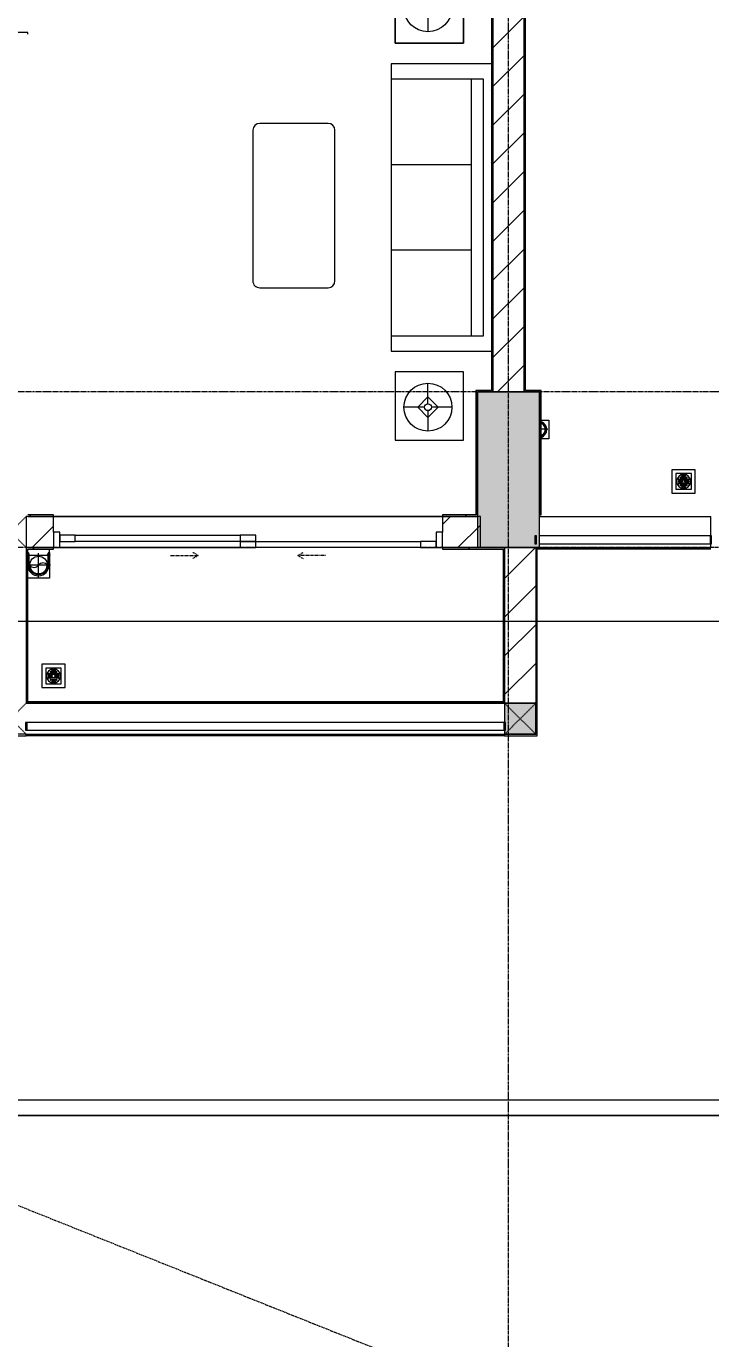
# Model space of a CAD drawing. Header units: millimetres. Extents: x 5356 to 209803, y -16346 to 109894.
# Drawn here: x 57853 to 62252, y 19453 to 27887 of the extents above; entities that cross this region are included whole.
import ezdxf

# ---------------------------------------------------------------- set-up
doc = ezdxf.new("R2010")
doc.units = ezdxf.units.MM
for name, pattern in [('Dash', [6, 3, -3]), ('Grid Line', [22.225, 12.7, -3.175, 3.175, -3.175]), ('IMPORT-CENTER _3_', [10.16, 6.35, -1.27, 1.27, -1.27])]:
    doc.linetypes.add(name, pattern=pattern)
for name, color, linetype, lineweight in [('0-1', 7, 'Continuous', 5), ('A-ANNO-DIMS', 211, 'Continuous', 9), ('A-ANNO-DIMS-220', 211, 'Continuous', 9), ('A-DOOR', 31, 'Continuous', 9), ('A-DOOR-FRAM', 31, 'Continuous', 9), ('A-DOOR-HDLN', 31, 'Dash', 9), ('A-FLOR-1', 9, 'Continuous', 9), ('A-FLOR-HRAL', 11, 'Continuous', 9), ('A-FLOR-HRAL-1', 9, 'Continuous', 9), ('A-WALL', 113, 'Continuous', 9), ('A-WALL-2', 9, 'Continuous', 9), ('A-WALL-3', 113, 'Continuous', 18), ('A-WALL-PATT-2', 9, 'Continuous', 9), ('A-WALL-PATT-3', 111, 'Continuous', 9), ('C-PRKG', 70, 'Continuous', 9), ('C-PRKG-HDLN', 70, 'Dash', 9), ('G-IMPT', 8, 'Continuous', 9), ('G-IMPT-2', 8, 'IMPORT-CENTER _3_', 9), ('I-FURN', 30, 'Continuous', 9), ('I-FURN-1', 9, 'Continuous', 9), ('I-WALL-1', 253, 'Continuous', 18), ('I-WALL-2', 9, 'Continuous', 9), ('M-EQPM', 50, 'Continuous', 9), ('S-BEAM-1', 9, 'Continuous', 9), ('S-COLS', 52, 'Continuous', 9), ('S-COLS-1', 254, 'Continuous', 5), ('S-COLS-2', 253, 'Continuous', 18), ('S-COLS-4', 52, 'Continuous', 18), ('S-COLS-5', 52, 'Dash', 9), ('S-COLS-HDLN', 52, 'Dash', 9), ('S-GRID-1', 1, 'Grid Line', 9)]:
    doc.layers.add(name, color=color, linetype=linetype, lineweight=lineweight)
doc.styles.add('Arial_2', font='arial_0.ttf', dxfattribs={"width": 0.9, "height": 660})
doc.dimstyles.new('1_Dim_chi_tiet_khu_đất_2', dxfattribs={"dimscale": 304.8, "dimtxt": 673.371204, "dimasz": 0.866142, "dimexe": 0.721785, "dimexo": 0.0625, "dimgap": 0.072178, "dimtad": 1, "dimdec": 0, "dimrnd": 5, "dimzin": 0, "dimdsep": 46, "dimtxsty": 'Arial_2', "dimblk1": 'OBLIQUE', "dimblk2": 'OBLIQUE', "dimsah": 1, "dimcen": 0.09, "dimdle": 0.721785, "dimazin": 0, "dimtfac": 1, "dimtdec": 4, "dimtix": 1, "dimtmove": 0, "dimatfit": 3, "dimfxl": 2.165354, "dimfxlon": 1, "dimtvp": 1, "dimtolj": 1, "dimtzin": 0, "dimarcsym": 2})
pattern_1 = [(45, (0, 0), (-116.6726, 116.6726), [])]
pattern_2 = [(45, (0, 0), (-124.4508, 124.4508), [])]

# ---------------------------------------------------------------- blocks, each defined once
blk = doc.blocks.new('NCV_TKTC_KET CAU_rvt-1-TKCS_MB ĐỊNH VỊ MỐC TỌA ĐỘ CÔNG TRÌNH')
at = {"layer": 'S-COLS-1'}
h = blk.add_hatch(color=256, dxfattribs=at)
h.paths.add_polyline_path([(61122.6, 24536.9), (61152.6, 24536.9), (61152.6, 25536.9), (60752.6, 25536.9), (60752.6, 24536.9), (61036.4, 24536.9)])
h.paths.add_polyline_path([(61122.6, 24561.9), (61122.6, 24611.9), (61132.6, 24611.9), (61132.6, 24561.9)])
at = {"layer": 'S-BEAM-1'}
blk.add_line((60927.6, 23535.3), (57852.6, 23535.3), dxfattribs=at)
at = {"layer": 'S-COLS-2'}
for p, q in [((61152.6, 25536.9), (60752.6, 25536.9)), ((60752.6, 25536.9), (60752.6, 24536.9)), ((61152.6, 24536.9), (61152.6, 25536.9)), ((60752.6, 24536.9), (61152.6, 24536.9))]:
    blk.add_line(p, q, dxfattribs=at)
blk = doc.blocks.new('LOBBY_SOFA_1 - LOBBY_SOFA_1-V15-TKCS_MB ĐỊNH VỊ MỐC TỌA ĐỘ CÔNG TRÌNH')
at = {"layer": 'I-FURN'}
for p, q in [((-2556, -14.9), (-2556, -660)), ((-2457, -66), (-2457, -660)), ((-807, -66), (-2457, -66)), ((-807, -660), (-807, -66)), ((-708, -660), (-708, -14.9)), ((-807, -143), (-2457, -143)), ((-1907, -143), (-1907, -660)), ((-1357, -143), (-1357, -660)), ((-3128.2, -193.5), (-2688.2, -193.5)), ((-3128.2, -633.5), (-3128.2, -193.5)), ((-2688.2, -193.5), (-2688.2, -633.5)), ((-575.9, -193.5), (-575.9, -633.5)), ((-135.9, -193.5), (-575.9, -193.5)), ((-135.9, -633.5), (-135.9, -193.5)), ((-2915.4, -269), (-2915.4, -401)), ((-348.6, -269), (-348.6, -401)), ((-2915.4, -357), (-2981.4, -423)), ((-2849.4, -423), (-2915.4, -357)), ((-414.6, -423), (-348.6, -357)), ((-348.6, -357), (-282.6, -423)), ((-2937.4, -423), (-3069.4, -423)), ((-2981.4, -423), (-2915.4, -489)), ((-2915.4, -489), (-2849.4, -423)), ((-2915.4, -445), (-2915.4, -577)), ((-2893.4, -423), (-2761.4, -423)), ((-370.6, -423), (-502.6, -423)), ((-348.6, -489), (-414.6, -423)), ((-282.6, -423), (-348.6, -489)), ((-348.6, -445), (-348.6, -577)), ((-326.6, -423), (-194.6, -423)), ((-2688.2, -633.5), (-3128.2, -633.5)), ((-2556, -660), (-708, -660)), ((-575.9, -633.5), (-135.9, -633.5)), ((-2172.3, -1064.5), (-2172.3, -1504.5)), ((-1160.3, -1020.5), (-2128.3, -1020.5)), ((-1116.3, -1504.5), (-1116.3, -1064.5)), ((-2128.3, -1548.5), (-1160.3, -1548.5))]:
    blk.add_line(p, q, dxfattribs=at)
for centre, radius in [((-2915.4, -423), 154), ((-348.6, -423), 154), ((-2915.4, -423), 22), ((-348.6, -423), 22)]:
    blk.add_circle(centre, radius, dxfattribs=at)
for centre, start, end in [((-2128.3, -1064.5), 90, 180), ((-1160.3, -1064.5), 0, 90), ((-2128.3, -1504.5), 180, 270), ((-1160.3, -1504.5), 270, 0)]:
    blk.add_arc(centre, 44, start, end, dxfattribs=at)
at = {"layer": 'I-FURN-1'}
for p, q in [((-2556, -14.9), (-2556, -660)), ((-708, -660), (-708, -14.9)), ((-2688.2, -193.5), (-3128.2, -193.5)), ((-3128.2, -193.5), (-3128.2, -633.5)), ((-2688.2, -633.5), (-2688.2, -193.5)), ((-135.9, -193.5), (-575.9, -193.5)), ((-575.9, -193.5), (-575.9, -633.5)), ((-135.9, -633.5), (-135.9, -193.5)), ((-3128.2, -633.5), (-2688.2, -633.5)), ((-2556, -660), (-708, -660)), ((-575.9, -633.5), (-135.9, -633.5)), ((-2172.3, -1064.5), (-2172.3, -1504.5)), ((-1160.3, -1020.5), (-2128.3, -1020.5)), ((-1116.3, -1504.5), (-1116.3, -1064.5)), ((-2128.3, -1548.5), (-1160.3, -1548.5))]:
    blk.add_line(p, q, dxfattribs=at)
for centre, start, end in [((-2128.3, -1064.5), 90, 180), ((-1160.3, -1064.5), 0, 90), ((-2128.3, -1504.5), 180, 270), ((-1160.3, -1504.5), 270, 0)]:
    blk.add_arc(centre, 44, start, end, dxfattribs=at)
blk = doc.blocks.new('Railing - 50 x 10mm-457210-TKCS_MB ĐỊNH VỊ MỐC TỌA ĐỘ CÔNG TRÌNH')
at = {"layer": 'A-FLOR-HRAL-1'}
for p, q in [((25, 5), (-25, 5)), ((-25, 5), (-25, -5)), ((25, -5), (25, 5)), ((-25, -5), (25, -5))]:
    blk.add_line(p, q, dxfattribs=at)
blk = doc.blocks.new('Railing - Railing-641389-TKCS_MB ĐỊNH VỊ MỐC TỌA ĐỘ CÔNG TRÌNH')
at = {"layer": 'A-FLOR-HRAL-1'}
for p, q in [((39339.1, 15351.2), (38244.1, 15351.2)), ((38244.1, 15301.2), (39339.1, 15301.2))]:
    blk.add_line(p, q, dxfattribs=at)
at = {"rotation": 90.00000000000001}
for p in [(38219.1, 15326.2), (39344.1, 15326.2)]:
    blk.add_blockref('Railing - 50 x 10mm-457210-TKCS_MB ĐỊNH VỊ MỐC TỌA ĐỘ CÔNG TRÌNH', p, dxfattribs=at)
blk = doc.blocks.new('NCV_TKTC_TANG 1_rvt-1-TKCS_MB ĐỊNH VỊ MỐC TỌA ĐỘ CÔNG TRÌNH')
at = {"layer": 'A-WALL-PATT-2'}
h = blk.add_hatch(dxfattribs=at)
h.set_pattern_fill('FP_3', color=256, style=0, pattern_type=2)
h.set_pattern_definition(pattern_1)
h.paths.add_polyline_path([(60852.6, 25546.9), (60852.6, 32236.9), (60842.6, 32236.9), (60842.6, 25546.9)])
h = blk.add_hatch(dxfattribs=at)
h.set_pattern_fill('FP_3', color=256, style=0, pattern_type=2)
h.set_pattern_definition(pattern_1)
h.paths.add_polyline_path([(61052.6, 25536.9), (61062.6, 25536.9), (61062.6, 28836.9), (61052.6, 28836.9), (61052.6, 27049.4)])
h = blk.add_hatch(dxfattribs=at)
h.set_pattern_fill('FP_3', color=256, style=0, pattern_type=2)
h.set_pattern_definition(pattern_1)
h.paths.add_polyline_path([(57852.6, 27836.9), (57862.6, 27836.9), (57862.6, 27846.9), (57654.2, 27846.9), (57654.2, 27836.9), (57752.6, 27836.9)])
h.paths.add_polyline_path([(56754.2, 27836.9), (56754.2, 27846.9), (54562.6, 27846.9), (54562.6, 27836.9), (56194.7, 27836.9)])
h = blk.add_hatch(dxfattribs=at)
h.set_pattern_fill('FP_3', color=256, style=0, pattern_type=2)
h.set_pattern_definition(pattern_1)
h.paths.add_polyline_path([(60742.6, 24746.9), (60752.6, 24746.9), (60752.6, 25546.9), (60742.6, 25546.9), (60742.6, 25076.9)])
h = blk.add_hatch(dxfattribs=at)
h.set_pattern_fill('FP_3', color=256, style=0, pattern_type=2)
h.set_pattern_definition(pattern_1)
h.paths.add_polyline_path([(60852.6, 25536.9), (60852.6, 25546.9), (60752.6, 25546.9), (60752.6, 25536.9)])
h = blk.add_hatch(dxfattribs=at)
h.set_pattern_fill('FP_3', color=256, style=0, pattern_type=2)
h.set_pattern_definition(pattern_1)
h.paths.add_polyline_path([(61162.6, 24746.9), (61162.6, 25536.9), (61152.6, 25536.9), (61152.6, 24746.9)])
h = blk.add_hatch(dxfattribs=at)
h.set_pattern_fill('FP_3', color=256, style=0, pattern_type=2)
h.set_pattern_definition(pattern_1)
h.paths.add_polyline_path([(60752.6, 24736.9), (60752.6, 24746.9), (60527.6, 24746.9), (60527.6, 24736.9)])
h.paths.add_polyline_path([(58027.6, 24736.9), (58027.6, 24746.9), (57862.6, 24746.9), (57862.6, 24736.9), (58010.3, 24736.9)])
h = blk.add_hatch(dxfattribs=at)
h.set_pattern_fill('FP_3', color=256, style=0, pattern_type=2)
h.set_pattern_definition(pattern_1)
h.paths.add_polyline_path([(57852.6, 23536.9), (57862.6, 23536.9), (57862.6, 24536.9), (57852.6, 24536.9), (57852.6, 24090.6)])
h = blk.add_hatch(dxfattribs=at)
h.set_pattern_fill('FP_3', color=256, style=0, pattern_type=2)
h.set_pattern_definition(pattern_1)
h.paths.add_polyline_path([(58010.3, 24526.9), (58027.6, 24526.9), (58027.6, 24536.9), (57862.6, 24536.9), (57862.6, 24526.9)])
h.paths.add_polyline_path([(60927.6, 24526.9), (60927.6, 24536.9), (60527.6, 24536.9), (60527.6, 24526.9), (60917.6, 24526.9)])
h = blk.add_hatch(dxfattribs=at)
h.set_pattern_fill('FP_3', color=256, style=0, pattern_type=2)
h.set_pattern_definition(pattern_1)
h.paths.add_polyline_path([(60917.6, 23536.9), (60927.6, 23536.9), (60927.6, 24526.9), (60917.6, 24526.9)])
at = {"layer": 'A-FLOR-1'}
for p, q in [((58027.6, 24736.9), (60527.6, 24736.9)), ((60527.6, 24736.9), (58027.6, 24736.9)), ((58067.6, 24536.9), (59227.6, 24536.9))]:
    blk.add_line(p, q, dxfattribs=at)
at = {"layer": 'A-WALL-2'}
for p, q in [((61152.6, 24736.9), (62252.2, 24736.9)), ((62252.2, 24611.9), (62252.2, 24736.9)), ((62252.2, 24536.9), (62252.2, 24561.9))]:
    blk.add_line(p, q, dxfattribs=at)
at = {"layer": 'I-WALL-1'}
for p, q in [((60842.6, 32226.9), (60842.6, 25546.9)), ((60852.6, 25546.9), (60852.6, 32236.9)), ((61052.6, 28836.9), (61052.6, 25536.9)), ((61062.6, 25546.9), (61062.6, 28826.9)), ((57862.6, 27846.9), (57654.2, 27846.9)), ((57862.6, 27836.9), (57862.6, 27846.9)), ((60752.6, 25546.9), (60742.6, 25546.9)), ((60742.6, 25546.9), (60742.6, 24746.9)), ((60842.6, 25546.9), (60752.6, 25546.9)), ((60752.6, 24746.9), (60752.6, 25536.9)), ((60752.6, 25536.9), (60852.6, 25536.9)), ((60852.6, 25536.9), (60852.6, 25546.9)), ((61052.6, 25536.9), (61062.6, 25536.9)), ((61162.6, 25546.9), (61062.6, 25546.9)), ((61062.6, 25536.9), (61152.6, 25536.9)), ((61152.6, 25536.9), (61152.6, 24746.9)), ((61162.6, 25536.9), (61162.6, 25546.9)), ((61162.6, 24746.9), (61162.6, 25536.9)), ((58027.6, 24746.9), (57862.6, 24746.9)), ((57862.6, 24736.9), (58027.6, 24736.9)), ((58027.6, 24736.9), (58027.6, 24746.9)), ((60742.6, 24746.9), (60527.6, 24746.9)), ((60527.6, 24746.9), (60527.6, 24736.9)), ((60527.6, 24736.9), (60752.6, 24736.9)), ((60752.6, 24736.9), (60752.6, 24746.9)), ((61152.6, 24746.9), (61162.6, 24746.9)), ((57852.6, 24536.9), (57852.6, 23536.9)), ((57862.6, 24536.9), (57852.6, 24536.9)), ((58027.6, 24536.9), (57862.6, 24536.9)), ((57862.6, 23536.9), (57862.6, 24526.9)), ((57862.6, 24526.9), (58027.6, 24526.9)), ((58027.6, 24526.9), (58027.6, 24536.9)), ((60927.6, 24536.9), (60527.6, 24536.9)), ((60527.6, 24536.9), (60527.6, 24526.9)), ((60527.6, 24526.9), (60917.6, 24526.9)), ((60917.6, 24526.9), (60917.6, 23536.9)), ((60927.6, 24526.9), (60927.6, 24536.9)), ((60927.6, 23536.9), (60927.6, 24526.9)), ((57852.6, 23536.9), (57862.6, 23536.9)), ((60917.6, 23536.9), (60927.6, 23536.9))]:
    blk.add_line(p, q, dxfattribs=at)
at = {"layer": 'I-WALL-2'}
for p, q in [((57862.6, 23546.9), (60917.6, 23546.9)), ((60917.6, 23536.9), (57862.6, 23536.9))]:
    blk.add_line(p, q, dxfattribs=at)
at = {"layer": 'A-FLOR-HRAL-1'}
blk.add_blockref('Railing - Railing-641389-TKCS_MB ĐỊNH VỊ MỐC TỌA ĐỘ CÔNG TRÌNH', (22908.5, 9260.7), dxfattribs=at)
at = {"layer": 'I-FURN-1', "rotation": 270.0000000000005}
blk.add_blockref('LOBBY_SOFA_1 - LOBBY_SOFA_1-V15-TKCS_MB ĐỊNH VỊ MỐC TỌA ĐỘ CÔNG TRÌNH', (60857.5, 25090.4), dxfattribs=at)
blk = doc.blocks.new('DEG_02-DEG_03 - DEG_02-2500x2400mm-CỬA ĐI 02 CÁNH TRƯỢT-625766-TKCS_MB ĐỊNH VỊ MỐC TỌA ĐỘ CÔNG TRÌNH')
at = {"layer": 'A-DOOR'}
for p, q in [((-1110, 100), (-1210, 100)), ((-1210, 100), (-1210, 60)), ((-1110, 60), (-1110, 100)), ((-1110, 100), (-50, 100)), ((50, 100), (-50, 100)), ((-50, 100), (-50, 60)), ((50, 60), (50, 100)), ((-1210, 60), (-1110, 60)), ((-50, 60), (-1110, 60)), ((50, 60), (-50, 60)), ((-50, 60), (-50, 20)), ((-50, 60), (50, 60)), ((-50, 20), (50, 20)), ((50, 20), (50, 60)), ((50, 60), (1110, 60)), ((1110, 20), (50, 20)), ((1210, 60), (1110, 60)), ((1110, 60), (1110, 20)), ((1110, 20), (1210, 20)), ((1210, 20), (1210, 60))]:
    blk.add_line(p, q, dxfattribs=at)
at = {"layer": 'A-DOOR-FRAM'}
for p, q in [((-1210, 100), (-1250, 100)), ((-1250, 100), (-1250, 0)), ((-1210, 0), (-1210, 100)), ((1250, 100), (1210, 100)), ((1210, 100), (1210, 0)), ((1250, 0), (1250, 100)), ((-1250, 0), (-1210, 0)), ((1210, 0), (1250, 0))]:
    blk.add_line(p, q, dxfattribs=at)
at = {"layer": 'A-DOOR-HDLN'}
for p, q in [((-320.4, 151.1), (-355, 171.1)), ((320.4, 151.1), (355, 171.1)), ((-500.4, 151.1), (-320.4, 151.1)), ((-320.4, 151.1), (-355, 131.1)), ((320.4, 151.1), (355, 131.1)), ((500.4, 151.1), (320.4, 151.1))]:
    blk.add_line(p, q, dxfattribs=at)
blk = doc.blocks.new('BAI XE PCCC - BAI XE PCCC-V180-TKCS_MB ĐỊNH VỊ MỐC TỌA ĐỘ CÔNG TRÌNH')
at = {"layer": 'C-PRKG'}
blk.add_line((15000, 6000), (0, 6000), dxfattribs=at)
at = {"layer": 'C-PRKG-HDLN'}
blk.add_line((0, 6000), (15000, 0), dxfattribs=at)
blk = doc.blocks.new('Railing - 50 x 10mm-1251311-TKCS_MB ĐỊNH VỊ MỐC TỌA ĐỘ CÔNG TRÌNH')
at = {"layer": 'A-FLOR-HRAL'}
for p, q in [((25, 5), (-25, 5)), ((-25, 5), (-25, -5)), ((25, -5), (25, 5)), ((-25, -5), (25, -5))]:
    blk.add_line(p, q, dxfattribs=at)
blk = doc.blocks.new('Railing - Railing-1602689-TKCS_MB ĐỊNH VỊ MỐC TỌA ĐỘ CÔNG TRÌNH')
at = {"layer": 'A-FLOR-HRAL'}
for p, q in [((60922.6, 23412.4), (57857.6, 23412.4)), ((57857.6, 23362.4), (60922.6, 23362.4))]:
    blk.add_line(p, q, dxfattribs=at)
at = {"rotation": 90}
for p in [(57852.6, 23387.4), (60927.6, 23387.4)]:
    blk.add_blockref('Railing - 50 x 10mm-1251311-TKCS_MB ĐỊNH VỊ MỐC TỌA ĐỘ CÔNG TRÌNH', p, dxfattribs=at)
blk = doc.blocks.new('TKTC_XREF_251221_MB TANG 1 - TKTC_XREF_260130_MB TANG 1_dwg_THU NUOC - THU NUOC-444531-TKCS_MB TẦNG 1-4202120-TKCS_MB ĐỊNH VỊ MỐC TỌA ĐỘ CÔNG TRÌNH')
at = {"layer": 'M-EQPM'}
for p, q in [((-23.3, 10.8), (40.9, 10.8)), ((40.9, 4.8), (-23.3, 4.8)), ((-11, 23.3), (28.5, 23.3)), ((28.5, 17.3), (-11, 17.3)), ((-1.1, 35.6), (18.5, 35.6)), ((18.5, 29.6), (-1.1, 29.6)), ((-23.3, -13.6), (40.9, -13.6)), ((40.9, -19.6), (-23.3, -19.6)), ((-11, -26.1), (28.5, -26.1)), ((28.5, -32.1), (-11, -32.1)), ((-1.1, -38.5), (18.5, -38.5)), ((18.5, -44.5), (-1.1, -44.5))]:
    blk.add_line(p, q, dxfattribs=at)
at = {"layer": 'M-EQPM', "flags": 128}
for points in [[(83.7, -79.4), (83.7, 70.6), (-66.3, 70.6), (-66.3, -79.4)], [(58.7, -54.4), (58.7, 45.6), (-41.3, 45.6), (-41.3, -54.4)]]:
    blk.add_lwpolyline(points, close=True, dxfattribs=at)
for points in [[(-23.3, -1.2), (0.7, -1.2), (0.7, -7.2), (-23.3, -7.2)], [(40.9, -7.2), (16.7, -7.2), (16.7, -1.2), (40.9, -1.2)]]:
    blk.add_lwpolyline(points, dxfattribs=at)
at = {"layer": 'M-EQPM'}
for centre, radius, start, end in [((8.7, -4.4), 45, 360, 180), ((8.7, -4.4), 45, 360, 180), ((-23.3, 7.8), 3, 90, 270), ((-11, 20.3), 3, 90, 270), ((-1.1, 32.6), 3, 90, 270), ((18.5, 32.6), 3, 270, 90), ((28.5, 20.3), 3, 270, 90), ((40.9, 7.8), 3, 270, 90), ((8.7, -4.4), 45, 180, 360), ((8.7, -4.4), 45, 180, 360), ((-23.3, -4.2), 3, 90, 270), ((-23.3, -16.6), 3, 90, 270), ((-11, -29.1), 3, 90, 270), ((-1.1, -41.5), 3, 90, 270), ((18.5, -41.5), 3, 270, 90), ((28.5, -29.1), 3, 270, 90), ((40.9, -4.2), 3, 270, 90), ((40.9, -16.6), 3, 270, 90)]:
    blk.add_arc(centre, radius, start, end, dxfattribs=at)
blk = doc.blocks.new('TKTC_XREF_251221_MB TANG 1 - TKTC_XREF_260130_MB TANG 1_dwg_CUM U_DN100-V241-TKCS_MB ĐỊNH VỊ MỐC TỌA ĐỘ CÔNG TRÌNH')
at = {"layer": 'G-IMPT'}
blk.add_hatch(color=256, dxfattribs=at).paths.add_polyline_path([(61, 0), (58.9, 15.8), (52.8, 30.5), (43.1, 43.1), (30.5, 52.8), (15.8, 58.9), (0, 61), (0, 57), (14.8, 55.1), (28.5, 49.4), (40.3, 40.3), (49.4, 28.5), (55.1, 14.8), (57, 0), (55.1, -14.8), (49.4, -28.5), (40.3, -40.3), (28.5, -49.4), (14.8, -55.1), (0, -57), (0, -61), (15.8, -58.9), (30.5, -52.8), (43.1, -43.1), (52.8, -30.5), (58.9, -15.8)])
for p, q in [((-79.1, 66.6), (-79.1, 63.4)), ((-76.6, 66.6), (-76.6, 63.4)), ((-74.6, 66.6), (-74.6, 63.4)), ((-72.7, 69.3), (-72.7, 60.7)), ((-66.9, 67.9), (-71.7, 67.9)), ((-66.9, 62.1), (-71.7, 62.1)), ((-65, 69), (0, 69)), ((-79.1, -63.4), (-79.1, -66.6)), ((-76.6, -63.4), (-76.6, -66.6)), ((-74.6, -63.4), (-74.6, -66.6)), ((-72.7, -60.7), (-72.7, -68.6)), ((-66.9, -62.1), (-71.7, -62.1)), ((-66.9, -67.9), (-71.7, -67.9))]:
    blk.add_line(p, q, dxfattribs=at)
at = {"layer": 'G-IMPT', "flags": 128}
for points in [[(-72.7, 67.6), (-78.1, 67.6), (-78.1, 62.4), (-72.7, 62.4)], [(-71.7, 59.2), (-66.9, 59.2), (-66.9, 70.8), (-71.7, 70.8)], [(-66.9, 70.8), (-66.9, 72.7), (-65, 72.7), (-65, 57.3), (-66.9, 57.3), (-66.9, 59.2)], [(-65, 61), (0, 61), (0, 57)], [(-72.7, -62.4), (-78.1, -62.4), (-78.1, -67.6), (-72.7, -67.6)], [(-66.9, -68.6), (-66.9, -59.2), (-71.7, -59.2)], [(-66.9, -59.2), (-66.9, -57.3), (-65, -57.3), (-65, -68.7)], [(-65, -61), (0, -61), (0, -57)]]:
    blk.add_lwpolyline(points, dxfattribs=at)
at = {"layer": 'G-IMPT'}
for centre, radius, start, end in [((-78.1, 66.6), 0.96, 90, 180), ((-78.1, 63.4), 0.96, 180, 270), ((-71.1, 69.3), 1.56, 112.61986, 247.38014), ((-67.9, 65), 4.8, 143.1301, 216.8699), ((-71.1, 60.7), 1.56, 112.61986, 247.38014), ((0, 0), 69, 271.95476, 90), ((0, 0), 61, 270, 90), ((0, 0), 57, 270, 90), ((-78.1, -63.4), 0.96, 90, 180), ((-78.1, -66.6), 0.96, 180, 270), ((-71.1, -60.7), 1.56, 112.61986, 247.38014), ((-67.9, -65), 4.8, 143.1301, 216.8699)]:
    blk.add_arc(centre, radius, start, end, dxfattribs=at)
blk = doc.blocks.new('TKTC_XREF_251221_MB TANG 1 - TKTC_XREF_260130_MB TANG 1_dwg_$cc-V240-TKCS_MB ĐỊNH VỊ MỐC TỌA ĐỘ CÔNG TRÌNH')
at = {"layer": 'G-IMPT'}
blk.add_circle((0, 0), 0.5, dxfattribs=at)
for centre, radius, start, end in [((0, 0), 0.5, 90, 270), ((0.188, 0.25), 0.313, 126.8699, 233.1301), ((-0.188, -0.25), 0.313, 306.8699, 53.1301)]:
    blk.add_arc(centre, radius, start, end, dxfattribs=at)
at = {"layer": 'G-IMPT-2'}
for p, q in [((-0.673, 0), (0.673, 0)), ((0, -0.673), (0, 0.607))]:
    blk.add_line(p, q, dxfattribs=at)
blk = doc.blocks.new('TKTC_XREF_251221_MB TANG 1 - TKTC_XREF_260130_MB TANG 1_dwg_CUM U_DN100-V281-TKCS_MB ĐỊNH VỊ MỐC TỌA ĐỘ CÔNG TRÌNH')
at = {"layer": 'G-IMPT'}
blk.add_hatch(color=256, dxfattribs=at).paths.add_polyline_path([(24, -56), (31, -53), (43, -43), (53, -30), (59, -16), (61, 0), (59, 16), (53, 31), (43, 43), (24, 54), (24, 51), (29, 49), (40, 40), (49, 29), (55, 15), (57, 0), (55, -15), (49, -28), (40, -40), (24, -54)])
for radius, start, end in [(69, 292.0711, 67.7971), (61, 294.9758, 64.8953), (57, 296.7339, 63.139)]:
    blk.add_arc((0, 0), radius, start, end, dxfattribs=at)
blk = doc.blocks.new('TKTC_XREF_251221_MB TANG 1 - TKTC_XREF_260130_MB TANG 1_dwg_$cc-V282-TKCS_MB ĐỊNH VỊ MỐC TỌA ĐỘ CÔNG TRÌNH')
at = {"layer": 'G-IMPT'}
for start, end in [(116.57224, 242.9312), (116.52331, 242.90439)]:
    blk.add_arc((0, 0), 0.5, start, end, dxfattribs=at)
at = {"layer": 'G-IMPT-2'}
blk.add_line((-0.673, 0), (-0.193, 0), dxfattribs=at)
blk = doc.blocks.new('TKTC_XREF_251221_MB TANG 1 - TKTC_XREF_260130_MB TANG 1_dwg-4202109-TKCS_MB ĐỊNH VỊ MỐC TỌA ĐỘ CÔNG TRÌNH')
at = {"layer": 'G-IMPT'}
for p, q in [((-141989.1, -375992.1), (-141939.4, -375992.1)), ((-145289.5, -376857.7), (-145148.6, -376857.7))]:
    blk.add_line(p, q, dxfattribs=at)
at = {"layer": 'G-IMPT', "flags": 128}
for points in [[(-141939.4, -375992), (-141939.4, -376111.5), (-141989.1, -376111.5)], [(-145289.5, -376857.6), (-145148.3, -376857.6), (-145148.6, -376819.7)], [(-145148.6, -376857.7), (-145148.6, -377007.4), (-145289.1, -377007.4)]]:
    blk.add_lwpolyline(points, dxfattribs=at)
for name, p, xscale, yscale, zscale, rotation in [('TKTC_XREF_251221_MB TANG 1 - TKTC_XREF_260130_MB TANG 1_dwg_CUM U_DN100-V281-TKCS_MB ĐỊNH VỊ MỐC TỌA ĐỘ CÔNG TRÌNH', (-142008, -376051.4), 0.789473684210524, 0.789473684210524, 0.789473684210524, 0.06930925665188988), ('TKTC_XREF_251221_MB TANG 1 - TKTC_XREF_260130_MB TANG 1_dwg_CUM U_DN100-V241-TKCS_MB ĐỊNH VỊ MỐC TỌA ĐỘ CÔNG TRÌNH', (-145221, -376922.6), 0.9975000000000007, 0.9975000000000007, 0.9975000000000007, 270.0009913382947), ('TKTC_XREF_251221_MB TANG 1 - TKTC_XREF_260130_MB TANG 1_dwg_$cc-V240-TKCS_MB ĐỊNH VỊ MỐC TỌA ĐỘ CÔNG TRÌNH', (-145220.1, -376922.6), 113.7150000000073, 113.7150000000073, 113.7150000000073, 89.99900866374671)]:
    blk.add_blockref(name, p, dxfattribs=dict(xscale=xscale, yscale=yscale, zscale=zscale, rotation=rotation))
at = {"extrusion": (0, 0, -1), "xscale": 90.00000000005114, "yscale": 90.00000000005114, "zscale": -90.00000000005114, "rotation": 0.3047175217251739}
blk.add_blockref('TKTC_XREF_251221_MB TANG 1 - TKTC_XREF_260130_MB TANG 1_dwg_$cc-V282-TKCS_MB ĐỊNH VỊ MỐC TỌA ĐỘ CÔNG TRÌNH', (142006.5, -376049.6), dxfattribs=at)
for p in [(-141082.3, -376380.4), (-145132.3, -377630.4)]:
    blk.add_blockref('TKTC_XREF_251221_MB TANG 1 - TKTC_XREF_260130_MB TANG 1_dwg_THU NUOC - THU NUOC-444531-TKCS_MB TẦNG 1-4202120-TKCS_MB ĐỊNH VỊ MỐC TỌA ĐỘ CÔNG TRÌNH', p)
blk = doc.blocks.new('TKTC_XREF_251221_MB TANG 1 - TKTC_XREF_251221_MB TANG 1-2038492-TKCS_MB ĐỊNH VỊ MỐC TỌA ĐỘ CÔNG TRÌNH')
blk.add_blockref('TKTC_XREF_251221_MB TANG 1 - TKTC_XREF_260130_MB TANG 1_dwg-4202109-TKCS_MB ĐỊNH VỊ MỐC TỌA ĐỘ CÔNG TRÌNH', (169499.1, 384109.7))
blk = doc.blocks.new('G1_SOF - BO TRU - 200x200-3050151-TKCS_MB ĐỊNH VỊ MỐC TỌA ĐỘ CÔNG TRÌNH')
at = {"layer": 'S-COLS-HDLN'}
for p, q in [((-100, 100), (100, -100)), ((100, 100), (-100, -100))]:
    blk.add_line(p, q, dxfattribs=at)
blk = doc.blocks.new('DIMBLOCK7-TKCS_MB ĐỊNH VỊ MỐC TỌA ĐỘ CÔNG TRÌNH')
at = {"layer": 'A-ANNO-DIMS-220'}
for p, q in [((33652.6, 24724.5), (33652.6, 23844.5)), ((33652.6, 24064.5), (33652.6, 24724.5)), ((127252.6, 24724.5), (127252.6, 23844.5)), ((127252.6, 24064.5), (127252.6, 24724.5)), ((33432.6, 24064.5), (127472.6, 24064.5))]:
    blk.add_line(p, q, dxfattribs=at)
at = {"layer": 'A-ANNO-DIMS-220', "lineweight": 25}
for p, q in [((33652.6, 24064.5), (33784.6, 24196.5)), ((127252.6, 24064.5), (127384.6, 24196.5)), ((33652.6, 24064.5), (33520.6, 23932.5)), ((127252.6, 24064.5), (127120.6, 23932.5))]:
    blk.add_line(p, q, dxfattribs=at)
at = {"layer": 'A-ANNO-DIMS-220', "color": 0, "insert": (79313, 24943.3), "char_height": 660, "width": 2734.923, "attachment_point": 1, "line_spacing_factor": 0.941778, "style": 'Arial_2'}
blk.add_mtext('93600', dxfattribs=at)
blk = doc.blocks.new('_Oblique')
at = {"color": 0, "linetype": 'ByBlock', "lineweight": -2}
blk.add_line((-0.5, -0.5), (0.5, 0.5), dxfattribs=at)

msp = doc.modelspace()

# ---------------------------------------------------------------- hatches: boundary and pattern name
at = {"layer": 'A-WALL-PATT-3'}
h = msp.add_hatch(dxfattribs=at)
h.set_pattern_fill('FP_1', color=256, style=0, pattern_type=2)
h.set_pattern_definition(pattern_2)
h.paths.add_polyline_path([(61052.6, 25536.9), (61052.6, 28836.9), (60852.6, 28836.9), (60852.6, 25536.9), (61036.4, 25536.9)])
h.paths.add_polyline_path([(61036.4, 29036.9), (61052.6, 29036.9), (61052.6, 32237), (60852.6, 32237), (60852.6, 29036.9)])
h = msp.add_hatch(dxfattribs=at)
h.set_pattern_fill('FP_1', color=256, style=0, pattern_type=2)
h.set_pattern_definition(pattern_2)
h.paths.add_polyline_path([(58010.3, 24536.9), (58027.6, 24536.9), (58027.6, 24736.9), (57852.6, 24736.9), (57852.6, 24536.9)])
h.paths.add_polyline_path([(60772.6, 24536.9), (60772.6, 24736.9), (60527.6, 24736.9), (60527.6, 24536.9)])
h = msp.add_hatch(dxfattribs=at)
h.set_pattern_fill('FP_1', color=256, style=0, pattern_type=2)
h.set_pattern_definition(pattern_2)
h.paths.add_polyline_path([(60927.6, 23536.9), (61127.6, 23536.9), (61127.6, 24536.9), (60927.6, 24536.9)])
at = {"layer": 'S-COLS-1'}
msp.add_hatch(color=256, dxfattribs=at).paths.add_polyline_path([(61127.6, 23336.9), (61127.6, 23536.9), (60927.6, 23536.9), (60927.6, 23412.4), (60932.6, 23412.4), (60932.6, 23362.4), (60927.6, 23362.4), (60927.6, 23336.9), (61036.4, 23336.9)])

# ---------------------------------------------------------------- linework, layer by layer
at = {"layer": 'A-WALL'}
for p, q in [((57852.6, 24736.9), (57852.6, 24536.9)), ((58027.6, 24736.9), (60527.6, 24736.9)), ((59227.6, 24536.9), (58067.6, 24536.9)), ((62252.6, 24526.9), (61137.6, 24526.9)), ((61152.6, 24536.9), (62252.5, 24536.9)), ((60927.6, 23536.9), (61127.6, 23536.9)), ((57852.6, 23337.4), (60927.6, 23337.4)), ((60927.6, 23327.4), (57852.6, 23327.4)), ((44812.6, 20988.2), (73117.6, 20988.2)), ((44812.6, 20888.2), (81452.6, 20888.2))]:
    msp.add_line(p, q, dxfattribs=at)
at = {"layer": 'A-WALL-3'}
for p, q in [((60852.6, 28836.9), (60852.6, 25536.9)), ((61052.6, 25536.9), (61052.6, 28836.9)), ((60852.6, 25536.9), (61052.6, 25536.9)), ((58027.6, 24736.9), (57852.6, 24736.9)), ((58027.6, 24636.9), (58027.6, 24736.9)), ((60772.6, 24736.9), (60527.6, 24736.9)), ((60527.6, 24736.9), (60527.6, 24636.9)), ((60772.6, 24536.9), (60772.6, 24736.9)), ((57852.6, 24536.9), (58027.6, 24536.9)), ((60527.6, 24536.9), (60772.6, 24536.9)), ((60927.6, 24536.9), (60927.6, 23536.9)), ((61127.6, 24536.9), (60927.6, 24536.9)), ((61127.6, 24536.9), (61127.6, 23337.4)), ((61137.6, 24526.9), (61127.6, 24526.9)), ((61137.6, 23327.4), (61137.6, 24526.9)), ((57852.6, 23337.4), (57642.6, 23337.4)), ((57652.6, 23327.4), (57852.6, 23327.4)), ((57852.6, 23327.4), (57852.6, 23337.4)), ((61137.6, 23337.4), (60927.6, 23337.4)), ((60927.6, 23337.4), (60927.6, 23327.4)), ((60927.6, 23327.4), (61137.6, 23327.4))]:
    msp.add_line(p, q, dxfattribs=at)
at = {"layer": 'S-COLS'}
msp.add_line((61127.6, 23536.9), (60927.6, 23536.9), dxfattribs=at)
at = {"layer": 'S-COLS-4'}
for p, q in [((60927.6, 23536.9), (60927.6, 23412.4)), ((61127.6, 23336.9), (61127.6, 23536.9)), ((60927.6, 23362.4), (60927.6, 23336.9)), ((60927.6, 23336.9), (61127.6, 23336.9))]:
    msp.add_line(p, q, dxfattribs=at)
at = {"layer": 'S-GRID-1'}
for p, q in [((60952.6, 20960.6), (60952.6, 80482.7)), ((128757.8, 25536.9), (32145.8, 25536.9)), ((131551.8, 24536.9), (29351.8, 24536.9)), ((60952.6, 15460.6), (60952.6, 20960.6))]:
    msp.add_line(p, q, dxfattribs=at)

# ---------------------------------------------------------------- block references
at = {"layer": '0-1'}
for name in ['NCV_TKTC_KET CAU_rvt-1-TKCS_MB ĐỊNH VỊ MỐC TỌA ĐỘ CÔNG TRÌNH', 'NCV_TKTC_TANG 1_rvt-1-TKCS_MB ĐỊNH VỊ MỐC TỌA ĐỘ CÔNG TRÌNH']:
    msp.add_blockref(name, (0, 0), dxfattribs=at)
at = {"layer": 'A-DOOR', "rotation": 180}
msp.add_blockref('DEG_02-DEG_03 - DEG_02-2500x2400mm-CỬA ĐI 02 CÁNH TRƯỢT-625766-TKCS_MB ĐỊNH VỊ MỐC TỌA ĐỘ CÔNG TRÌNH', (59277.6, 24636.9), dxfattribs=at)
at = {"layer": 'A-FLOR-HRAL'}
msp.add_blockref('Railing - Railing-1602689-TKCS_MB ĐỊNH VỊ MỐC TỌA ĐỘ CÔNG TRÌNH', (0, 0), dxfattribs=at)
at = {"layer": 'C-PRKG'}
msp.add_blockref('BAI XE PCCC - BAI XE PCCC-V180-TKCS_MB ĐỊNH VỊ MỐC TỌA ĐỘ CÔNG TRÌNH', (56352.6, 14888.2), dxfattribs=at)
at = {"layer": 'M-EQPM'}
msp.add_blockref('TKTC_XREF_251221_MB TANG 1 - TKTC_XREF_251221_MB TANG 1-2038492-TKCS_MB ĐỊNH VỊ MỐC TỌA ĐỘ CÔNG TRÌNH', (33652.6, 17236.9), dxfattribs=at)
at = {"layer": 'S-COLS-5'}
for p in [(57752.6, 24636.9), (57752.6, 23436.9), (61027.6, 23436.9)]:
    msp.add_blockref('G1_SOF - BO TRU - 200x200-3050151-TKCS_MB ĐỊNH VỊ MỐC TỌA ĐỘ CÔNG TRÌNH', p, dxfattribs=at)

# ---------------------------------------------------------------- dimensions: what is measured, and where the dimension line sits
at = {"layer": 'A-ANNO-DIMS'}
dim = msp.add_linear_dim(base=(127252.6, 24064.5), p1=(33652.6, 24724.5), p2=(127252.6, 24724.5), dimstyle='1_Dim_chi_tiet_khu_đất_2', override={"dimpost": '<>', "dimfxl": 93600}, dxfattribs=at)
dim.commit()
dim.dimension.update_dxf_attribs({"geometry": 'DIMBLOCK7-TKCS_MB ĐỊNH VỊ MỐC TỌA ĐỘ CÔNG TRÌNH', "text_midpoint": (80452.6, 24423.7)})

doc.saveas('drawing.dxf')
